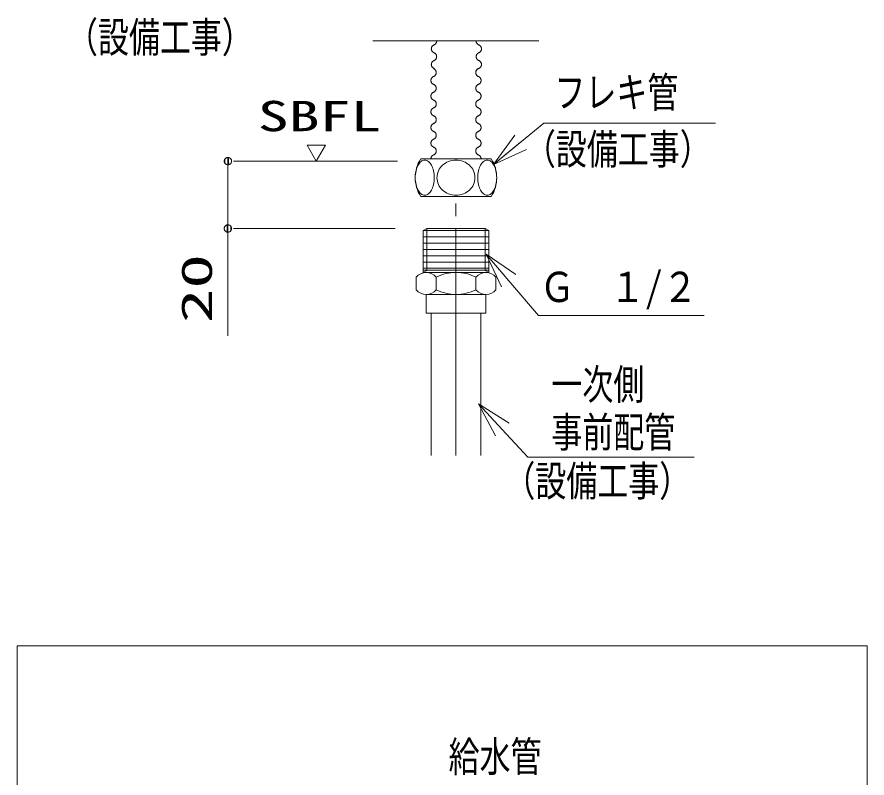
# Model space of a CAD drawing. Units: millimetres on the paper. Extents: x -305 to 305, y -152 to 152.
# Drawn here: x -124.2 to -56.7, y -56.1 to 4.3 of the extents above; entities that cross this region are included whole.
import ezdxf
from ezdxf.enums import TextEntityAlignment as Align

# ---------------------------------------------------------------- set-up
doc = ezdxf.new("R2010")
doc.units = ezdxf.units.MM
for name, pattern in [('LONG_CHAIN', [21, 18, -1, 1, -1]), ('LONG_DASHED2', [13, 12, -1]), ('LONG_DOUBLE_CHAIN', [21.8, 18, -1, 0.6, -0.6, 0.6, -1])]:
    doc.linetypes.add(name, pattern=pattern)
doc.layers.add('0-1_RV', color=7, linetype='Continuous', lineweight=9)
doc.layers.add('0-2_0', color=7, linetype='Continuous', lineweight=9)
doc.styles.add('ＭＳ ゴシック', font='')
doc.styles.get('ＭＳ ゴシック').set_extended_font_data('MS Gothic')

# ---------------------------------------------------------------- blocks, each defined once
blk = doc.blocks.new('_DOTSMALL')
at = {"layer": '0-2_0'}
for p, q in [((0.0746, 0.1), (-0.0746, 0.1)), ((0.1223, -0.0248), (-0.1223, -0.0248))]:
    blk.add_line(p, q, dxfattribs=at)
for points in [[(0.125, 0), (0.124, 0.0157), (0.1211, 0.0311), (0.1162, 0.046), (0.1095, 0.0602), (0.1011, 0.0735), (0.0911, 0.0856), (0.0797, 0.0963), (0.067, 0.1055), (0.0532, 0.1131), (0.0386, 0.1189), (0.0234, 0.1228), (0.0078, 0.1248), (-0.0078, 0.1248), (-0.0234, 0.1228), (-0.0386, 0.1189), (-0.0532, 0.1131), (-0.067, 0.1055), (-0.0797, 0.0963), (-0.0911, 0.0856), (-0.1011, 0.0735), (-0.1095, 0.0602), (-0.1162, 0.046), (-0.1211, 0.0311), (-0.124, 0.0157), (-0.125, 0), (0, 0)], [(-0.125, 0), (-0.124, -0.0157), (-0.1211, -0.0311), (-0.1162, -0.046), (-0.1095, -0.0602), (-0.1011, -0.0735), (-0.0911, -0.0856), (-0.0797, -0.0963), (-0.067, -0.1055), (-0.0532, -0.1131), (-0.0386, -0.1189), (-0.0234, -0.1228), (-0.0078, -0.1248), (0.0078, -0.1248), (0.0234, -0.1228), (0.0386, -0.1189), (0.0532, -0.1131), (0.067, -0.1055), (0.0797, -0.0963), (0.0911, -0.0856), (0.1011, -0.0735), (0.1095, -0.0602), (0.1162, -0.046), (0.1211, -0.0311), (0.124, -0.0157), (0.125, 0), (0, 0)]]:
    blk.add_lwpolyline(points, close=True, dxfattribs=at)
blk = doc.blocks.new('_OPEN30')
at = {"layer": '0-2_0'}
blk.add_line((0, 0), (-1, 0), dxfattribs=at)
blk.add_lwpolyline([(-1, 0.2679), (0, 0), (-1, -0.2679)], dxfattribs=at)
blk = doc.blocks.new('TRI')
at = {"layer": '0-2_0'}
blk.add_lwpolyline([(0.5, 0.866), (0, 0), (1, 0)], close=True, dxfattribs=at)

msp = doc.modelspace()

# ---------------------------------------------------------------- linework, layer by layer
at = {"layer": '0-1_RV'}
for p, q in [((-82.735, 2.405), (-95.903, 2.405)), ((-107.418, -12.49), (-107.418, -7.143)), ((-107.418, -10.17), (-107.418, -7.85)), ((-107.418, -12.49), (-107.418, -21.001)), ((-94.145, -12.49), (-106.978, -12.49)), ((-91.911, -12.661), (-91.621, -12.494)), ((-91.91, -12.661), (-91.91, -15.98)), ((-86.694, -12.661), (-91.91, -12.661)), ((-91.621, -12.494), (-86.976, -12.494)), ((-91.621, -12.494), (-91.621, -15.809)), ((-86.983, -12.494), (-86.694, -12.661)), ((-86.983, -15.809), (-86.983, -12.494)), ((-86.694, -15.98), (-86.694, -12.661)), ((-86.694, -13.159), (-91.91, -13.159)), ((-86.694, -13.657), (-91.91, -13.657)), ((-86.694, -14.155), (-91.91, -14.155)), ((-86.694, -14.653), (-91.91, -14.653)), ((-86.694, -15.151), (-91.91, -15.151)), ((-91.911, -15.979), (-91.621, -15.812)), ((-86.694, -15.649), (-91.91, -15.649)), ((-91.91, -15.809), (-86.694, -15.809)), ((-86.694, -15.98), (-91.91, -15.98)), ((-86.983, -15.813), (-86.694, -15.98)), ((-92.464, -16.353), (-92.464, -17.349)), ((-90.883, -16.353), (-90.883, -17.349)), ((-87.721, -17.349), (-87.721, -16.353)), ((-86.14, -17.349), (-86.14, -16.353)), ((-91.674, -17.722), (-86.938, -17.722)), ((-91.666, -17.722), (-91.666, -19.216)), ((-86.938, -19.216), (-86.938, -17.722)), ((-86.938, -19.216), (-91.666, -19.216)), ((-91.272, -19.216), (-91.272, -30.501)), ((-87.342, -19.216), (-87.342, -30.501))]:
    msp.add_line(p, q, dxfattribs=at)
at = {"layer": '0-1_RV', "linetype": 'LONG_DOUBLE_CHAIN'}
msp.add_line((-93.959, -7.143), (-106.978, -7.143), dxfattribs=at)
at = {"layer": '0-1_RV', "linetype": 'LONG_DASHED2'}
for p, q in [((-92.11, -6.965), (-86.505, -6.965)), ((-92.11, -9.952), (-86.505, -9.952))]:
    msp.add_line(p, q, dxfattribs=at)
at = {"layer": '0-1_RV', "linetype": 'LONG_CHAIN'}
msp.add_line((-89.307, -30.501), (-89.307, -9.952), dxfattribs=at)
at = {"layer": '0-1_RV'}
for points in [[(-68.689, -4.139), (-82.332, -4.139), (-86.319, -7.399)], [(-69.597, -19.405), (-82.756, -19.405), (-85.117, -16.634)], [(-70.391, -30.642), (-83.604, -30.642), (-85.631, -28.44)]]:
    msp.add_lwpolyline(points, dxfattribs=at)
msp.add_lwpolyline([(-124.163, -111.629), (-56.673, -111.629), (-56.673, -45.625), (-124.163, -45.625)], close=True, dxfattribs=at)
at = {"layer": '0-1_RV', "linetype": 'LONG_DASHED2'}
for centre, radius, start, end in [((-90.93, 1.769), 0.335, 111.56835, 248.43198), ((-91.176, 2.391), 0.335, 291.56777, 2.27159), ((-87.37, 2.391), 0.335, 177.72841, 248.43223), ((-87.616, 1.769), 0.335, 291.56802, 68.43165), ((-91.176, 1.147), 0.335, 291.56777, 68.43198), ((-87.37, 1.147), 0.335, 111.56802, 248.43223), ((-90.93, 0.524), 0.335, 111.56835, 248.43198), ((-87.616, 0.524), 0.335, 291.56802, 68.43165), ((-91.21, -0.119), 0.335, 291.56777, 68.43198), ((-87.404, -0.109), 0.335, 105.56802, 242.43165), ((-87.404, -0.119), 0.335, 111.56802, 248.43223), ((-90.964, -0.741), 0.335, 111.56835, 248.43198), ((-87.65, -0.741), 0.335, 291.56802, 68.43165), ((-91.21, -1.363), 0.335, 291.56777, 68.43198), ((-87.404, -1.363), 0.335, 111.56802, 248.43223), ((-90.964, -1.986), 0.335, 111.56835, 248.43198), ((-87.65, -1.986), 0.335, 291.56802, 68.43165), ((-91.21, -2.608), 0.335, 291.56777, 68.43198), ((-87.404, -2.608), 0.335, 111.56802, 248.43223), ((-90.964, -3.231), 0.335, 111.56835, 248.43198), ((-87.65, -3.231), 0.335, 291.56802, 68.43165), ((-91.21, -3.853), 0.335, 291.56777, 68.43198), ((-87.404, -3.853), 0.335, 111.56802, 248.43223), ((-90.964, -4.475), 0.335, 111.56835, 248.43198), ((-87.65, -4.475), 0.335, 291.56802, 68.43165), ((-91.21, -5.098), 0.335, 291.56777, 68.43198), ((-87.404, -5.098), 0.335, 111.56802, 248.43223), ((-90.964, -5.72), 0.335, 111.56835, 248.43198), ((-91.21, -6.342), 0.335, 291.56802, 68.43198), ((-87.404, -6.342), 0.335, 111.56802, 248.43198), ((-87.65, -5.72), 0.335, 291.56802, 68.43165), ((-90.964, -6.965), 0.335, 111.56808, 180.00023), ((-87.65, -6.965), 0.335, 359.99977, 68.43192), ((-89.755, -8.459), 2.788, 147.60767, 212.39233), ((-88.859, -8.459), 2.788, 327.60761, 32.39224)]:
    msp.add_arc(centre, radius, start, end, dxfattribs=at)
at = {"layer": '0-1_RV'}
for centre, radius, start, end in [((-91.674, -17.003), 1.024, 39.43055, 140.56945), ((-89.302, -19.513), 3.534, 89.99993, 116.57794), ((-89.302, -19.513), 3.534, 63.42202, 90.00004), ((-86.931, -17.003), 1.024, 39.43055, 140.56945), ((-91.674, -16.699), 1.024, 219.43049, 320.56939), ((-89.302, -14.188), 3.534, 243.42206, 270.00002), ((-89.302, -14.188), 3.534, 270.00002, 296.57798), ((-86.931, -16.699), 1.024, 219.4306, 320.5695)]:
    msp.add_arc(centre, radius, start, end, dxfattribs=at)
at = {"layer": '0-1_RV', "linetype": 'LONG_DASHED2'}
for centre, major_axis, ratio in [((-91.787, -8.459), (0, -1.394), 0.541075), ((-89.307, -8.459), (-1.509, 0), 0.924091), ((-86.828, -8.459), (0, -1.394), 0.541075)]:
    msp.add_ellipse(centre, major_axis=major_axis, ratio=ratio, dxfattribs=at)

# ---------------------------------------------------------------- block references
at = {"layer": '0-1_RV'}
for name, p, xscale, yscale, rotation in [('TRI', (-100.403, -7.143), 1.458, -1.458, 120), ('_OPEN30', (-86.319, -7.399), 2.77, 2.77, 219.26767), ('_DOTSMALL', (-107.418, -7.143), 2.32, 2.32, 90), ('_DOTSMALL', (-107.418, -12.49), 2.32, 2.32, 270), ('_OPEN30', (-86.913, -14.525), 2.77, 2.77, 130.42509), ('_OPEN30', (-87.507, -26.402), 2.77, 2.77, 132.62744)]:
    msp.add_blockref(name, p, dxfattribs=dict(at, xscale=xscale, yscale=yscale, rotation=rotation))

# ---------------------------------------------------------------- texts
at = {"layer": '0-1_RV', "style": 'ＭＳ ゴシック'}
for s, width, p in [('（設備工事）', 0.75, (-120.198, 0.765)), ('フレキ管', 0.75, (-81.494, -3.609)), ('SBFL', 1.5, (-105.049, -5.489)), ('（設備工事）', 0.75, (-83.838, -8.116)), ('Ｇ\u3000１/２', 0.85, (-82.661, -19.048)), ('一次側', 0.75, (-81.738, -26.787)), ('事前配管', 0.75, (-81.738, -30.578)), ('（設備工事）', 0.75, (-85.469, -34.456)), ('給水管', 0.75, (-89.896, -56.331))]:
    msp.add_text(s, height=2.405, dxfattribs=dict(at, width=width)).set_placement(p, align=Align.BOTTOM_LEFT)
at = {"layer": '0-1_RV', "style": 'ＭＳ ゴシック', "width": 1.65}
msp.add_text('20', height=2.441, rotation=90, dxfattribs=at).set_placement((-107.948, -20.001), align=Align.BOTTOM_LEFT)

doc.saveas('drawing.dxf')
